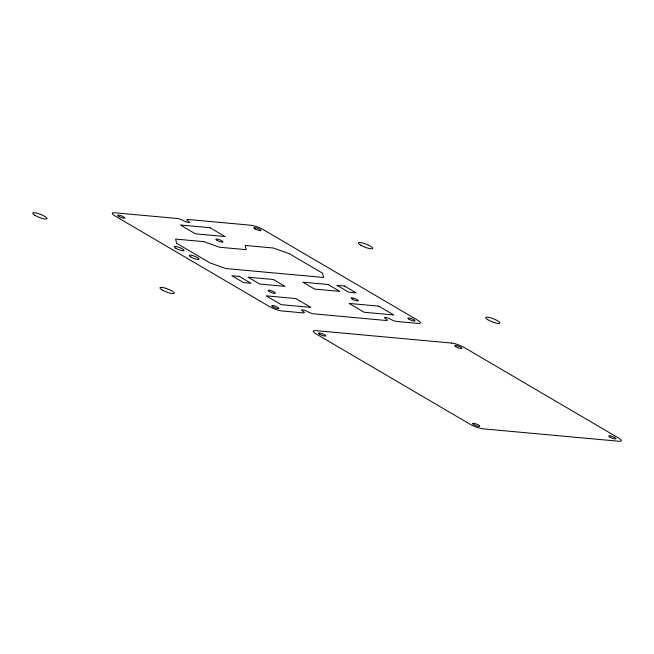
<?xml version="1.0" encoding="UTF-8"?>
<svg xmlns="http://www.w3.org/2000/svg" width="654" height="654" viewBox="0 0 654 654"><rect width="100%" height="100%" fill="white"/><g stroke="black" fill="none" stroke-linecap="round" stroke-linejoin="round"><path stroke-width="0.98" d="M177.291 218.493L114.515 212.746A9.565 2.052 21.3 0 0 115.292 216.139L269.325 306.481A9.565 2.052 21.3 0 0 281.948 310.952L303.268 312.906A4.782 1.03 21.3 0 0 302.876 311.214A3.826 0.818 21.3 0 1 302.565 309.857A3.826 0.818 21.3 0 1 307.617 311.647A4.742 1.022 21.3 0 0 313.904 313.863L386.171 320.485A4.766 1.022 21.3 0 0 385.786 318.8A3.826 0.818 21.3 0 1 385.484 317.443A3.826 0.818 21.3 0 1 390.528 319.234A4.782 1.03 21.3 0 0 396.839 321.466L418.159 323.419A9.565 2.052 21.3 0 0 417.383 320.035L263.349 229.685A9.565 2.052 21.3 0 0 250.727 225.213L187.976 219.482A4.75 1.022 21.3 0 0 188.336 221.166A3.826 0.818 21.3 0 1 188.646 222.515A3.826 0.818 21.3 0 1 183.602 220.725A4.782 1.03 21.3 0 0 177.291 218.493M209.983 227.698L180.373 224.992L195.44 233.83L225.05 236.544L209.983 227.698M203.786 241.653L175.64 239.07L176.564 243.28L210.122 262.965L225.892 268.549L323.575 277.468L322.602 273.233L289.15 253.613L273.372 248.021L245.225 245.438L246.198 249.673L219.548 247.237L203.786 241.653M239.241 276.38L231.843 275.702L243.558 282.577L250.964 283.256L239.241 276.38M273.298 279.495L248.128 277.19L259.851 284.065L285.013 286.37L273.298 279.495M328.079 284.506L302.908 282.209L314.631 289.084L339.794 291.382L328.079 284.506M344.364 286.002L336.957 285.324L348.68 292.199L356.087 292.878L344.364 286.002M295.78 298.543L266.162 295.837L281.236 304.674L310.846 307.38L295.78 298.543M378.691 306.129L349.072 303.423L364.147 312.26L393.757 314.975L378.691 306.129M451.644 343.064L315.432 330.597A9.565 2.052 21.3 0 0 316.209 333.981L470.242 424.332A9.565 2.052 21.3 0 0 482.865 428.803L619.076 441.27A9.565 2.052 21.3 0 0 618.3 437.878L464.266 347.527A9.565 2.052 21.3 0 0 451.644 343.064M473.798 424.659A3.826 0.818 21.3 0 0 479.668 426.343A3.826 0.818 21.3 0 0 475.033 423.62A3.826 0.818 21.3 0 0 473.798 424.659M319.757 334.308A3.826 0.818 21.3 0 0 325.635 335.993A3.826 0.818 21.3 0 0 320.991 333.27A3.826 0.818 21.3 0 0 319.757 334.308M455.969 346.775A3.826 0.818 21.3 0 0 461.847 348.459A3.826 0.818 21.3 0 0 457.203 345.737A3.826 0.818 21.3 0 0 455.969 346.775M609.741 436.962A3.826 0.818 21.3 0 0 615.79 438.859A3.826 0.818 21.3 0 0 611.596 436.193A3.826 0.818 21.3 0 0 609.741 436.962M408.824 319.111A3.826 0.818 21.3 0 0 414.873 321.016A3.826 0.818 21.3 0 0 410.679 318.343A3.826 0.818 21.3 0 0 408.824 319.111M255.052 228.925A3.826 0.818 21.3 0 0 260.93 230.609A3.826 0.818 21.3 0 0 256.286 227.886A3.826 0.818 21.3 0 0 255.052 228.925M272.882 306.808A3.826 0.818 21.3 0 0 278.751 308.492A3.826 0.818 21.3 0 0 274.116 305.778A3.826 0.818 21.3 0 0 272.882 306.808M118.848 216.458A3.826 0.818 21.3 0 0 124.718 218.15A3.826 0.818 21.3 0 0 120.074 215.428A3.826 0.818 21.3 0 0 118.848 216.458M487.761 319.683A7.652 1.643 21.3 0 0 499.73 323.313A7.652 1.643 21.3 0 0 490.974 317.926A7.652 1.643 21.3 0 0 487.761 319.683M360.836 245.234A7.652 1.643 21.3 0 0 372.584 248.61A7.652 1.643 21.3 0 0 363.305 243.165A7.652 1.643 21.3 0 0 360.836 245.234M162.593 290.204A7.652 1.643 21.3 0 0 174.16 293.384A7.652 1.643 21.3 0 0 164.538 287.915A7.652 1.643 21.3 0 0 162.593 290.204M34.801 215.24A7.652 1.643 21.3 0 0 46.761 218.869A7.652 1.643 21.3 0 0 37.997 213.482A7.652 1.643 21.3 0 0 34.801 215.24M269.489 291.627A3.826 0.818 21.3 0 0 275.285 293.237A3.826 0.818 21.3 0 0 270.511 290.499A3.826 0.818 21.3 0 0 269.489 291.627M352.302 299.156A3.826 0.818 21.3 0 0 358.179 300.848A3.826 0.818 21.3 0 0 353.536 298.126A3.826 0.818 21.3 0 0 352.302 299.156M217.087 240.37A3.826 0.818 21.3 0 0 222.957 242.054A3.826 0.818 21.3 0 0 218.322 239.331A3.826 0.818 21.3 0 0 217.087 240.37M175.942 248.307A5.257 1.128 21.3 0 0 184.019 250.629A5.257 1.128 21.3 0 0 177.635 246.885A5.257 1.128 21.3 0 0 175.942 248.307M190.886 256.973A5.257 1.128 21.3 0 0 198.963 259.295A5.257 1.128 21.3 0 0 192.578 255.551A5.257 1.128 21.3 0 0 190.886 256.973"/></g></svg>
